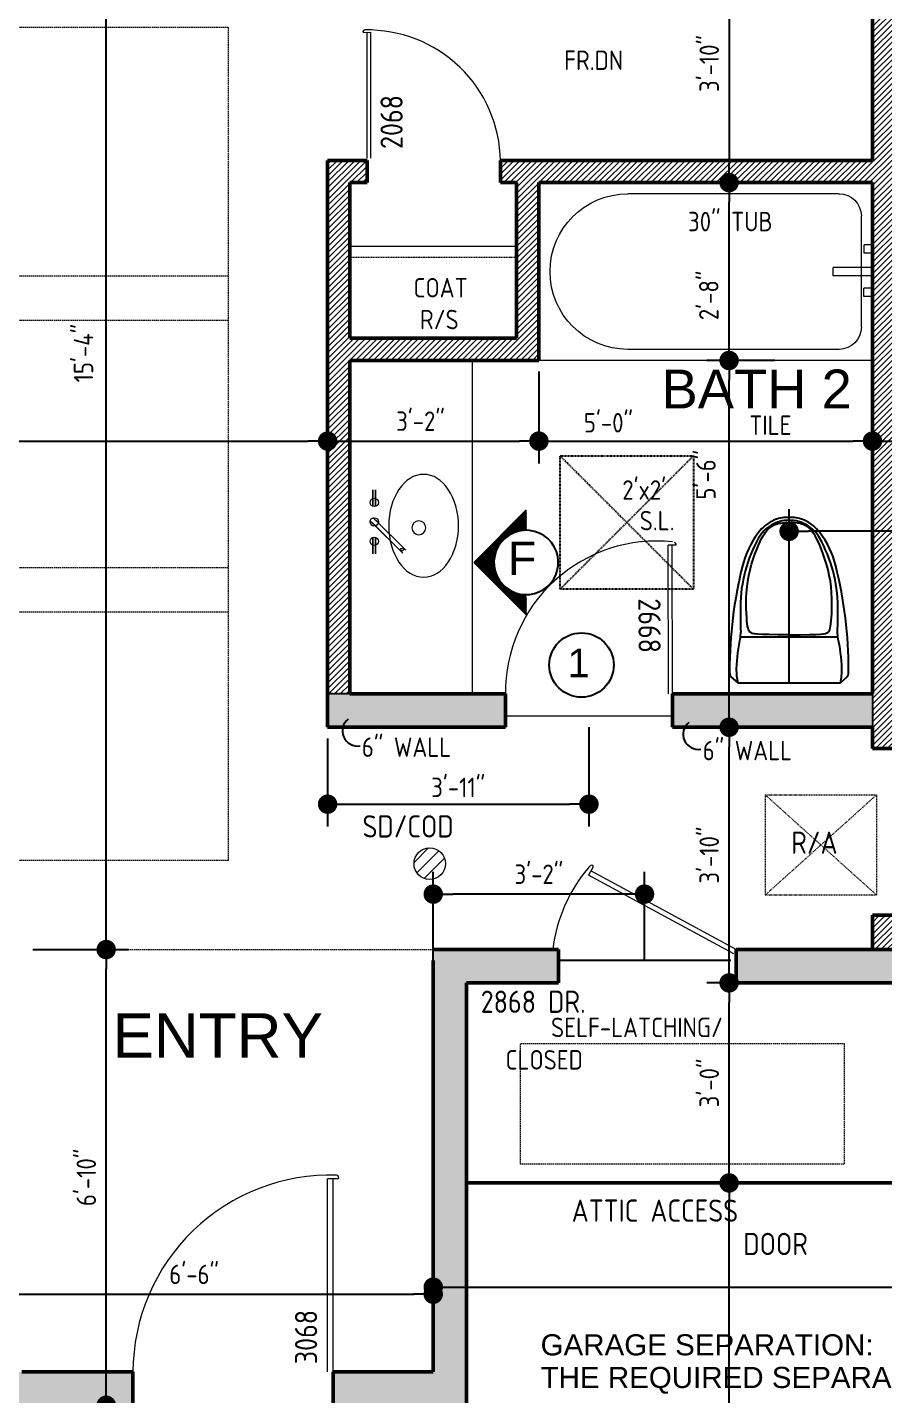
# Model space of a CAD drawing. Header units: inches. Extents: x 4 to 1638, y 6 to 1086.
# Drawn here: x 1102.6 to 1256.6, y 395.6 to 641.7 of the extents above; entities that cross this region are included whole.
import ezdxf

# ---------------------------------------------------------------- set-up
doc = ezdxf.new("R2010")
doc.units = ezdxf.units.IN
doc.header["$MEASUREMENT"] = 0
for name, pattern in [('Dash 1_16_', [0.125, 0.0625, -0.0625]), ('HIDDEN', [0.375, 0.25, -0.125]), ('HIDDEN2', [0.1875, 0.125, -0.0625])]:
    doc.linetypes.add(name, pattern=pattern)
for name, color, linetype, lineweight in [('CABS', 3, 'Continuous', 13), ('DIMS', 4, 'Continuous', 25), ('DOORS', 127, 'Continuous', 9), ('DOORTEXT', 253, 'Continuous', 20), ('FIXTURES', 2, 'Continuous', 15), ('HATCH', 139, 'Continuous', 0), ('L1', 251, 'Continuous', 0), ('ROOM LBLS', 253, 'Continuous', 30), ('TEXT LBLS', 81, 'Continuous', 18), ('WALLS', 7, 'Continuous', 50)]:
    doc.layers.add(name, color=color, linetype=linetype, lineweight=lineweight)
for name, color, linetype in [('CABS-FLOORPLAN', 132, 'Continuous'), ('DIM', 4, 'Continuous'), ('ELECTRICAL WIRING', 137, 'HIDDEN'), ('MISC', 3, 'Continuous'), ('TEXT', 7, 'Continuous'), ('WIN', 2, 'Continuous')]:
    doc.layers.add(name, color=color, linetype=linetype)
doc.styles.add('ARCH', font='ARCHITXT.SHX')
doc.styles.add('SWIS72', font='swissel.ttf', dxfattribs={"height": 4.5})
doc.styles.add('TEXT1', font='ARCHITXT.shx')
doc.dimstyles.new('ARCHITECTURAL', dxfattribs={"dimtxt": 3.5, "dimasz": 3.5, "dimexe": 4, "dimexo": 2, "dimgap": 1.5, "dimtad": 1, "dimdec": 1, "dimzin": 3, "dimdsep": 46, "dimlunit": 4, "dimtxsty": 'ARCH', "dimblk": 'DOT', "dimcen": 0.0625, "dimadec": 0, "dimazin": 0, "dimtfac": 1, "dimtdec": 1, "dimtix": 1, "dimtofl": 0, "dimtmove": 1, "dimatfit": 2, "dimldrblk": 'DOTSMALL', "dimfxl": 1, "dimtolj": 1, "dimtzin": 0, "dimarcsym": 0})
pattern_1 = [(45, (-49103.8698, 93453.425), (-0.530330086, 0.530330086), [])]

# ---------------------------------------------------------------- blocks, each defined once
blk = doc.blocks.new('_Dot')
at = {"layer": 'DIMS', "color": 0, "lineweight": -2}
blk.add_line((-0.5, 0), (-1, 0), dxfattribs=at)
at = {"layer": 'DIMS', "color": 0, "const_width": 0.5}
blk.add_lwpolyline([(-0.25, 0, 1), (0.25, 0, 1)], format="xyb", close=True, dxfattribs=at)
blk = doc.blocks.new('*D138')
at = {"layer": 'Defpoints', "color": 0, "ltscale": 0.5, "transparency": 16777216}
for p in [(1175.57, 413.69), (1097.57, 406.18), (1175.57, 403.96)]:
    blk.add_point(p, dxfattribs=at)
at = {"layer": 'DIMS', "color": 0, "lineweight": -2, "ltscale": 0.5, "transparency": 16777216}
for p, q in [((1097.57, 408.18), (1097.57, 417.69)), ((1175.57, 405.96), (1175.57, 417.69)), ((1101.07, 413.69), (1172.07, 413.69))]:
    blk.add_line(p, q, dxfattribs=at)
at = {"layer": 'DIMS', "color": 0, "lineweight": -2, "ltscale": 0.5, "transparency": 16777216, "xscale": 3.5, "yscale": 3.5, "zscale": 3.5, "rotation": 180}
blk.add_blockref('_Dot', (1097.57, 413.69), dxfattribs=at)
at = {"layer": 'DIMS', "color": 0, "lineweight": -2, "ltscale": 0.5, "transparency": 16777216, "xscale": 3.5, "yscale": 3.5, "zscale": 3.5}
blk.add_blockref('_Dot', (1175.57, 413.69), dxfattribs=at)
at = {"layer": 'DIMS', "color": 0, "ltscale": 0.5, "transparency": 16777216, "insert": (1132.57, 417.27), "char_height": 3.5, "attachment_point": 5, "style": 'ARCH'}
blk.add_mtext('\\A1;6\'-6"', dxfattribs=at)
blk = doc.blocks.new('_DotSmall')
at = {"layer": 'DIMS', "color": 0, "const_width": 0.5}
blk.add_lwpolyline([(-0.0625, 0, 1), (0.0625, 0, 1)], format="xyb", close=True, dxfattribs=at)
blk = doc.blocks.new('*D139')
at = {"layer": 'Defpoints', "color": 0, "ltscale": 0.5, "transparency": 16777216}
for p in [(949.57, 591.66), (1156.57, 567.21), (1156.57, 547.83)]:
    blk.add_point(p, dxfattribs=at)
at = {"layer": 'DIMS', "color": 0, "lineweight": -2, "ltscale": 0.5, "transparency": 16777216}
for p, q in [((949.57, 589.66), (949.57, 563.21)), ((1156.57, 549.83), (1156.57, 571.21)), ((953.07, 567.21), (1153.07, 567.21))]:
    blk.add_line(p, q, dxfattribs=at)
at = {"layer": 'DIMS', "color": 0, "lineweight": -2, "ltscale": 0.5, "transparency": 16777216, "xscale": 3.5, "yscale": 3.5, "zscale": 3.5, "rotation": 180}
blk.add_blockref('_Dot', (949.57, 567.21), dxfattribs=at)
at = {"layer": 'DIMS', "color": 0, "lineweight": -2, "ltscale": 0.5, "transparency": 16777216, "xscale": 3.5, "yscale": 3.5, "zscale": 3.5}
blk.add_blockref('_Dot', (1156.57, 567.21), dxfattribs=at)
at = {"layer": 'DIMS', "color": 0, "ltscale": 0.5, "transparency": 16777216, "insert": (1042.07, 570.8), "char_height": 3.5, "attachment_point": 5, "style": 'ARCH'}
blk.add_mtext('\\A1;17\'-3"', dxfattribs=at)
blk = doc.blocks.new('*D140')
at = {"layer": 'Defpoints', "color": 0, "ltscale": 0.5, "transparency": 16777216}
for p in [(1194.57, 581.72), (1194.57, 567.21), (1156.57, 547.83)]:
    blk.add_point(p, dxfattribs=at)
at = {"layer": 'DIMS', "color": 0, "lineweight": -2, "ltscale": 0.5, "transparency": 16777216}
for p, q in [((1194.57, 579.72), (1194.57, 563.21)), ((1156.57, 549.83), (1156.57, 571.21)), ((1160.07, 567.21), (1191.07, 567.21))]:
    blk.add_line(p, q, dxfattribs=at)
at = {"layer": 'DIMS', "color": 0, "lineweight": -2, "ltscale": 0.5, "transparency": 16777216, "xscale": 3.5, "yscale": 3.5, "zscale": 3.5, "rotation": 180}
blk.add_blockref('_Dot', (1156.57, 567.21), dxfattribs=at)
at = {"layer": 'DIMS', "color": 0, "lineweight": -2, "ltscale": 0.5, "transparency": 16777216, "xscale": 3.5, "yscale": 3.5, "zscale": 3.5}
blk.add_blockref('_Dot', (1194.57, 567.21), dxfattribs=at)
at = {"layer": 'DIMS', "color": 0, "ltscale": 0.5, "transparency": 16777216, "insert": (1173.28, 570.8), "char_height": 3.5, "attachment_point": 5, "style": 'ARCH'}
blk.add_mtext('\\A1;3\'-2"', dxfattribs=at)
blk = doc.blocks.new('*D141')
at = {"layer": 'Defpoints', "color": 0, "ltscale": 0.5, "transparency": 16777216}
for p in [(1405.57, 577.5), (1405.57, 567.21), (1254.57, 552.28)]:
    blk.add_point(p, dxfattribs=at)
at = {"layer": 'DIMS', "color": 0, "lineweight": -2, "ltscale": 0.5, "transparency": 16777216}
for p, q in [((1405.57, 575.5), (1405.57, 563.21)), ((1254.57, 554.28), (1254.57, 571.21)), ((1258.07, 567.21), (1402.07, 567.21))]:
    blk.add_line(p, q, dxfattribs=at)
at = {"layer": 'DIMS', "color": 0, "lineweight": -2, "ltscale": 0.5, "transparency": 16777216, "xscale": 3.5, "yscale": 3.5, "zscale": 3.5, "rotation": 180}
blk.add_blockref('_Dot', (1254.57, 567.21), dxfattribs=at)
at = {"layer": 'DIMS', "color": 0, "lineweight": -2, "ltscale": 0.5, "transparency": 16777216, "xscale": 3.5, "yscale": 3.5, "zscale": 3.5}
blk.add_blockref('_Dot', (1405.57, 567.21), dxfattribs=at)
at = {"layer": 'DIMS', "color": 0, "ltscale": 0.5, "transparency": 16777216, "insert": (1330.07, 570.8), "char_height": 3.5, "attachment_point": 5, "style": 'ARCH'}
blk.add_mtext('\\A1;12\'-7"', dxfattribs=at)
blk = doc.blocks.new('*D142')
at = {"layer": 'Defpoints', "color": 0, "ltscale": 0.5, "transparency": 16777216}
for p in [(1203.57, 517.72), (1156.57, 515.72), (1203.57, 501.88)]:
    blk.add_point(p, dxfattribs=at)
at = {"layer": 'DIMS', "color": 0, "lineweight": -2, "ltscale": 0.5, "transparency": 16777216}
for p, q in [((1203.57, 515.72), (1203.57, 497.88)), ((1156.57, 513.72), (1156.57, 497.88)), ((1160.07, 501.88), (1200.07, 501.88))]:
    blk.add_line(p, q, dxfattribs=at)
at = {"layer": 'DIMS', "color": 0, "lineweight": -2, "ltscale": 0.5, "transparency": 16777216, "xscale": 3.5, "yscale": 3.5, "zscale": 3.5, "rotation": 180}
blk.add_blockref('_Dot', (1156.57, 501.88), dxfattribs=at)
at = {"layer": 'DIMS', "color": 0, "lineweight": -2, "ltscale": 0.5, "transparency": 16777216, "xscale": 3.5, "yscale": 3.5, "zscale": 3.5}
blk.add_blockref('_Dot', (1203.57, 501.88), dxfattribs=at)
at = {"layer": 'DIMS', "color": 0, "ltscale": 0.5, "transparency": 16777216, "insert": (1180.06, 504.91), "char_height": 3.5, "attachment_point": 5, "style": 'ARCH'}
blk.add_mtext('\\A1;3\'-11"', dxfattribs=at)
blk = doc.blocks.new('*D143')
at = {"layer": 'Defpoints', "color": 0, "ltscale": 0.5, "transparency": 16777216}
for p in [(1194.57, 581.72), (1254.57, 581.72), (1254.57, 567.21)]:
    blk.add_point(p, dxfattribs=at)
at = {"layer": 'DIMS', "color": 0, "lineweight": -2, "ltscale": 0.5, "transparency": 16777216}
for p, q in [((1194.57, 579.72), (1194.57, 563.21)), ((1254.57, 579.72), (1254.57, 563.21)), ((1198.07, 567.21), (1251.07, 567.21))]:
    blk.add_line(p, q, dxfattribs=at)
at = {"layer": 'DIMS', "color": 0, "lineweight": -2, "ltscale": 0.5, "transparency": 16777216, "xscale": 3.5, "yscale": 3.5, "zscale": 3.5, "rotation": 180}
blk.add_blockref('_Dot', (1194.57, 567.21), dxfattribs=at)
at = {"layer": 'DIMS', "color": 0, "lineweight": -2, "ltscale": 0.5, "transparency": 16777216, "xscale": 3.5, "yscale": 3.5, "zscale": 3.5}
blk.add_blockref('_Dot', (1254.57, 567.21), dxfattribs=at)
at = {"layer": 'DIMS', "color": 0, "ltscale": 0.5, "transparency": 16777216, "insert": (1207.08, 570.51), "char_height": 3.5, "attachment_point": 5, "style": 'ARCH'}
blk.add_mtext('\\A1;5\'-0"', dxfattribs=at)
blk = doc.blocks.new('*D148')
at = {"layer": 'Defpoints', "color": 0, "ltscale": 0.5, "transparency": 16777216}
for p in [(1329.57, 649.65), (1329.57, 644.02), (1254.57, 634.74)]:
    blk.add_point(p, dxfattribs=at)
at = {"layer": 'DIMS', "color": 0, "lineweight": -2, "ltscale": 0.5, "transparency": 16777216}
for p, q in [((1254.57, 636.74), (1254.57, 653.65)), ((1329.57, 646.02), (1329.57, 653.65)), ((1258.07, 649.65), (1326.07, 649.65))]:
    blk.add_line(p, q, dxfattribs=at)
at = {"layer": 'DIMS', "color": 0, "lineweight": -2, "ltscale": 0.5, "transparency": 16777216, "xscale": 3.5, "yscale": 3.5, "zscale": 3.5, "rotation": 180}
blk.add_blockref('_Dot', (1254.57, 649.65), dxfattribs=at)
at = {"layer": 'DIMS', "color": 0, "lineweight": -2, "ltscale": 0.5, "transparency": 16777216, "xscale": 3.5, "yscale": 3.5, "zscale": 3.5}
blk.add_blockref('_Dot', (1329.57, 649.65), dxfattribs=at)
at = {"layer": 'DIMS', "color": 0, "ltscale": 0.5, "transparency": 16777216, "insert": (1295.16, 653.24), "char_height": 3.5, "attachment_point": 5, "style": 'ARCH'}
blk.add_mtext('\\A1;6\'-3"', dxfattribs=at)
blk = doc.blocks.new('*D231')
at = {"layer": 'Defpoints', "color": 0, "ltscale": 0.5, "transparency": 16777216}
for p in [(1101.57, 475.72), (1116.75, 475.72), (1103.57, 393.72)]:
    blk.add_point(p, dxfattribs=at)
at = {"layer": 'DIMS', "color": 0, "lineweight": -2, "ltscale": 0.5, "transparency": 16777216}
for p, q in [((1103.57, 475.72), (1120.75, 475.72)), ((1116.75, 397.22), (1116.75, 472.22)), ((1105.57, 393.72), (1120.75, 393.72))]:
    blk.add_line(p, q, dxfattribs=at)
at = {"layer": 'DIMS', "color": 0, "lineweight": -2, "ltscale": 0.5, "transparency": 16777216, "xscale": 3.5, "yscale": 3.5, "zscale": 3.5}
for p, rotation in [((1116.75, 475.72), 90), ((1116.75, 393.72), 270)]:
    blk.add_blockref('_Dot', p, dxfattribs=dict(at, rotation=rotation))
at = {"layer": 'DIMS', "color": 0, "ltscale": 0.5, "transparency": 16777216, "insert": (1113.17, 434.72), "char_height": 3.5, "attachment_point": 5, "rotation": 90, "style": 'ARCH'}
blk.add_mtext('\\A1;6\'-10"', dxfattribs=at)
blk = doc.blocks.new('*D167')
at = {"layer": 'Defpoints', "color": 0, "ltscale": 0.5, "transparency": 16777216}
for p in [(1116.75, 659.72), (1124.69, 659.72), (1103.57, 475.72)]:
    blk.add_point(p, dxfattribs=at)
at = {"layer": 'DIMS', "color": 0, "lineweight": -2, "ltscale": 0.5, "transparency": 16777216}
for p, q in [((1122.69, 659.72), (1112.75, 659.72)), ((1116.75, 479.22), (1116.75, 656.22)), ((1105.57, 475.72), (1120.75, 475.72))]:
    blk.add_line(p, q, dxfattribs=at)
at = {"layer": 'DIMS', "color": 0, "lineweight": -2, "ltscale": 0.5, "transparency": 16777216, "xscale": 3.5, "yscale": 3.5, "zscale": 3.5}
for p, rotation in [((1116.75, 659.72), 90), ((1116.75, 475.72), 270)]:
    blk.add_blockref('_Dot', p, dxfattribs=dict(at, rotation=rotation))
at = {"layer": 'DIMS', "color": 0, "ltscale": 0.5, "transparency": 16777216, "insert": (1112.67, 583.04), "char_height": 3.5, "attachment_point": 5, "rotation": 90, "style": 'ARCH'}
blk.add_mtext('\\A1;15\'-4"', dxfattribs=at)
blk = doc.blocks.new('*D171')
at = {"layer": 'Defpoints', "color": 0, "ltscale": 0.5, "transparency": 16777216}
for p in [(1212.57, 659.72), (1219.47, 613.72), (1228.78, 613.72)]:
    blk.add_point(p, dxfattribs=at)
at = {"layer": 'DIMS', "color": 0, "lineweight": -2, "ltscale": 0.5, "transparency": 16777216}
for p, q in [((1214.57, 659.72), (1232.78, 659.72)), ((1228.78, 656.22), (1228.78, 617.22)), ((1221.47, 613.72), (1232.78, 613.72))]:
    blk.add_line(p, q, dxfattribs=at)
at = {"layer": 'DIMS', "color": 0, "lineweight": -2, "ltscale": 0.5, "transparency": 16777216, "xscale": 3.5, "yscale": 3.5, "zscale": 3.5}
for p, rotation in [((1228.78, 659.72), 90), ((1228.78, 613.72), 270)]:
    blk.add_blockref('_Dot', p, dxfattribs=dict(at, rotation=rotation))
at = {"layer": 'DIMS', "color": 0, "ltscale": 0.5, "transparency": 16777216, "insert": (1225.2, 635.16), "char_height": 3.5, "attachment_point": 5, "rotation": 90, "style": 'ARCH'}
blk.add_mtext('\\A1;3\'-10"', dxfattribs=at)
blk = doc.blocks.new('*D172')
at = {"layer": 'Defpoints', "color": 0, "ltscale": 0.5, "transparency": 16777216}
for p in [(1217.56, 433.72), (1228.78, 433.72), (1208.33, 208.72)]:
    blk.add_point(p, dxfattribs=at)
at = {"layer": 'DIMS', "color": 0, "lineweight": -2, "ltscale": 0.5, "transparency": 16777216}
for p, q in [((1219.56, 433.72), (1232.78, 433.72)), ((1228.78, 212.22), (1228.78, 430.22)), ((1210.33, 208.72), (1232.78, 208.72))]:
    blk.add_line(p, q, dxfattribs=at)
at = {"layer": 'DIMS', "color": 0, "lineweight": -2, "ltscale": 0.5, "transparency": 16777216, "xscale": 3.5, "yscale": 3.5, "zscale": 3.5}
for p, rotation in [((1228.78, 433.72), 90), ((1228.78, 208.72), 270)]:
    blk.add_blockref('_Dot', p, dxfattribs=dict(at, rotation=rotation))
at = {"layer": 'DIMS', "color": 0, "ltscale": 0.5, "transparency": 16777216, "insert": (1225.2, 321.22), "char_height": 3.5, "attachment_point": 5, "rotation": 90, "style": 'ARCH'}
blk.add_mtext('\\A1;18\'-9"', dxfattribs=at)
blk = doc.blocks.new('*D173')
at = {"layer": 'Defpoints', "color": 0, "ltscale": 0.5, "transparency": 16777216}
for p in [(1225.57, 515.72), (1228.78, 515.72), (1232.78, 469.72)]:
    blk.add_point(p, dxfattribs=at)
at = {"layer": 'DIMS', "color": 0, "lineweight": -2, "ltscale": 0.5, "transparency": 16777216}
for p, q in [((1227.57, 515.72), (1232.78, 515.72)), ((1228.78, 473.22), (1228.78, 512.22)), ((1230.78, 469.72), (1224.78, 469.72))]:
    blk.add_line(p, q, dxfattribs=at)
at = {"layer": 'DIMS', "color": 0, "lineweight": -2, "ltscale": 0.5, "transparency": 16777216, "xscale": 3.5, "yscale": 3.5, "zscale": 3.5}
for p, rotation in [((1228.78, 515.72), 90), ((1228.78, 469.72), 270)]:
    blk.add_blockref('_Dot', p, dxfattribs=dict(at, rotation=rotation))
at = {"layer": 'DIMS', "color": 0, "ltscale": 0.5, "transparency": 16777216, "insert": (1225.2, 492.72), "char_height": 3.5, "attachment_point": 5, "rotation": 90, "style": 'ARCH'}
blk.add_mtext('\\A1;3\'-10"', dxfattribs=at)
blk = doc.blocks.new('*D174')
at = {"layer": 'Defpoints', "color": 0, "ltscale": 0.5, "transparency": 16777216}
for p in [(1228.78, 581.72), (1237.57, 581.72), (1240.07, 515.72)]:
    blk.add_point(p, dxfattribs=at)
at = {"layer": 'DIMS', "color": 0, "lineweight": -2, "ltscale": 0.5, "transparency": 16777216}
for p, q in [((1235.57, 581.72), (1224.78, 581.72)), ((1228.78, 519.22), (1228.78, 578.22)), ((1238.07, 515.72), (1224.78, 515.72))]:
    blk.add_line(p, q, dxfattribs=at)
at = {"layer": 'DIMS', "color": 0, "lineweight": -2, "ltscale": 0.5, "transparency": 16777216, "xscale": 3.5, "yscale": 3.5, "zscale": 3.5}
for p, rotation in [((1228.78, 581.72), 90), ((1228.78, 515.72), 270)]:
    blk.add_blockref('_Dot', p, dxfattribs=dict(at, rotation=rotation))
at = {"layer": 'DIMS', "color": 0, "ltscale": 0.5, "transparency": 16777216, "insert": (1224.61, 561.16), "char_height": 3.5, "attachment_point": 5, "rotation": 90, "style": 'ARCH'}
blk.add_mtext('\\A1;5\'-6"', dxfattribs=at)
blk = doc.blocks.new('*D175')
at = {"layer": 'Defpoints', "color": 0, "ltscale": 0.5, "transparency": 16777216}
for p in [(1219.47, 613.72), (1228.78, 613.72), (1239.03, 581.72)]:
    blk.add_point(p, dxfattribs=at)
at = {"layer": 'DIMS', "color": 0, "lineweight": -2, "ltscale": 0.5, "transparency": 16777216}
for p, q in [((1221.47, 613.72), (1232.78, 613.72)), ((1228.78, 585.22), (1228.78, 610.22)), ((1237.03, 581.72), (1224.78, 581.72))]:
    blk.add_line(p, q, dxfattribs=at)
at = {"layer": 'DIMS', "color": 0, "lineweight": -2, "ltscale": 0.5, "transparency": 16777216, "xscale": 3.5, "yscale": 3.5, "zscale": 3.5}
for p, rotation in [((1228.78, 613.72), 90), ((1228.78, 581.72), 270)]:
    blk.add_blockref('_Dot', p, dxfattribs=dict(at, rotation=rotation))
at = {"layer": 'DIMS', "color": 0, "ltscale": 0.5, "transparency": 16777216, "insert": (1225.13, 593.43), "char_height": 3.5, "attachment_point": 5, "rotation": 90, "style": 'ARCH'}
blk.add_mtext('\\A1;2\'-8"', dxfattribs=at)
blk = doc.blocks.new('TOILET1')
at = {"layer": 'CABS-FLOORPLAN', "color": 12}
for p, q in [((8.75, -10.25), (-8.75, -10.25)), ((-8.75, -10.25), (-8.71, -11.13)), ((8.75, -10.25), (8.71, -11.13))]:
    blk.add_line(p, q, dxfattribs=at)
blk.add_lwpolyline([(10.51, -3.11), (9.25, -2), (-9.25, -2), (-10.51, -3.11, 0.093331), (-10.71, -4.17, 0.061565), (-8.38, -23.04, 0.101081), (-5.53, -29.02, 0.125084), (-2.79, -31.24), (-1.9, -31.57), (-0.95, -31.74), (0, -31.77), (0.95, -31.74), (1.9, -31.57), (2.79, -31.24, 0.119506), (5.53, -29.02, 0.09972), (8.38, -23.04, 0.061521), (10.71, -4.17, 0.093352)], format="xyb", close=True, dxfattribs=at)
for points in [[(0, -10.65), (-2.05, -10.66), (-3.62, -10.68), (-4.8, -10.72), (-5.64, -10.77), (-6.21, -10.83), (-6.57, -10.89), (-6.79, -10.97), (-6.93, -11.05), (-6.93, -11.05), (-7.05, -11.14), (-7.15, -11.25), (-7.24, -11.4), (-7.32, -11.59), (-7.39, -11.84), (-7.46, -12.18), (-7.52, -12.6), (-7.58, -13.12), (-7.58, -13.12), (-7.63, -13.76), (-7.68, -14.51), (-7.71, -15.34), (-7.71, -16.24), (-7.7, -17.2), (-7.65, -18.21), (-7.55, -19.24), (-7.42, -20.28), (-7.42, -20.28), (-7.23, -21.31), (-7, -22.33), (-6.74, -23.33), (-6.45, -24.27), (-6.15, -25.17), (-5.83, -26), (-5.52, -26.75), (-5.22, -27.41), (-5.22, -27.41), (-4.94, -27.97), (-4.68, -28.44), (-4.44, -28.82), (-4.22, -29.13), (-4.02, -29.38), (-3.83, -29.58), (-3.67, -29.74), (-3.53, -29.87), (-3.53, -29.87), (-3.41, -29.98), (-3.3, -30.07), (-3.2, -30.14), (-3.1, -30.21), (-3.01, -30.27), (-2.91, -30.32), (-2.79, -30.38), (-2.66, -30.44), (-2.66, -30.44), (-2.51, -30.5), (-2.32, -30.57), (-2.09, -30.63), (-1.82, -30.7), (-1.48, -30.75), (-1.07, -30.81), (-0.58, -30.85), (0, -30.88)], [(0, -10.65), (2.05, -10.66), (3.62, -10.68), (4.8, -10.72), (5.64, -10.77), (6.21, -10.83), (6.57, -10.89), (6.79, -10.97), (6.93, -11.05), (6.93, -11.05), (7.05, -11.14), (7.15, -11.25), (7.24, -11.4), (7.32, -11.59), (7.39, -11.84), (7.46, -12.18), (7.52, -12.6), (7.58, -13.12), (7.58, -13.12), (7.63, -13.76), (7.68, -14.51), (7.71, -15.34), (7.71, -16.24), (7.7, -17.2), (7.65, -18.21), (7.55, -19.24), (7.42, -20.28), (7.42, -20.28), (7.23, -21.31), (7, -22.33), (6.74, -23.33), (6.45, -24.27), (6.15, -25.17), (5.83, -26), (5.52, -26.75), (5.22, -27.41), (5.22, -27.41), (4.94, -27.97), (4.68, -28.44), (4.44, -28.82), (4.22, -29.13), (4.02, -29.38), (3.83, -29.58), (3.67, -29.74), (3.53, -29.87), (3.53, -29.87), (3.41, -29.98), (3.3, -30.07), (3.2, -30.14), (3.1, -30.21), (3.01, -30.27), (2.91, -30.32), (2.79, -30.38), (2.66, -30.44), (2.66, -30.44), (2.51, -30.5), (2.32, -30.57), (2.09, -30.63), (1.82, -30.7), (1.48, -30.75), (1.07, -30.81), (0.58, -30.85), (0, -30.88)]]:
    blk.add_lwpolyline(points, dxfattribs=at)
for centre, radius, start, end in [((3.49, -4.54), 12.99, 168.7413, 180), ((-3.49, -4.54), 12.99, 0, 11.2587), ((19.71, -3.61), 29.23, 181.8205, 193.1357), ((-19.71, -3.61), 29.23, 346.8643, 358.1795), ((90.56, -14.61), 99.33, 177.9943, 180.6406), ((-90.56, -14.61), 99.33, 359.3594, 2.0057), ((17.19, -15.43), 25.96, 180.6406, 209.1162), ((-17.19, -15.43), 25.96, 330.8838, 359.3594), ((-0.15, -25.09), 6.11, 209.1162, 239.5441), ((0.15, -25.09), 6.11, 300.4559, 330.8838), ((0.04, -24.77), 6.48, 239.5441, 269.6202), ((-0.04, -24.77), 6.48, 270.3798, 300.4559)]:
    blk.add_arc(centre, radius, start, end, dxfattribs=at)
blk = doc.blocks.new('TUB')
at = {"layer": 'FIXTURES'}
for p, q in [((-16.75, 0), (-16.75, -60)), ((-16.75, 0), (15.25, 0)), ((15.25, 0), (15.25, -60)), ((-10.75, -2), (9.25, -2)), ((-5.26, 0), (-5.26, -1.56)), ((-5.26, -1.56), (-3.76, -1.56)), ((-3.76, 0), (-3.76, -1.56)), ((-1.5, 0), (-1.5, -7.08)), ((0, 0), (0, -7.08)), ((2.58, 0), (2.58, -1.5)), ((2.58, -1.5), (4.08, -1.5)), ((4.08, 0), (4.08, -1.5)), ((-14.75, -6), (-14.75, -44)), ((-1.5, -7.08), (0, -7.08)), ((13.25, -6), (13.25, -44)), ((-0.75, -58), (-0.75, -58)), ((-16.75, -60), (15.25, -60))]:
    blk.add_line(p, q, dxfattribs=at)
for centre, radius, start, end in [((-10.75, -6), 4, 90, 180), ((9.25, -6), 4, 360, 90), ((-0.75, -44), 14, 180, 270), ((-0.75, -44), 14, 270, 360)]:
    blk.add_arc(centre, radius, start, end, dxfattribs=at)
blk = doc.blocks.new('*D211')
at = {"layer": 'Defpoints', "color": 0, "ltscale": 0.5, "transparency": 16777216}
for p in [(1239.57, 550.98), (1405.57, 536.12), (1239.57, 521.72)]:
    blk.add_point(p, dxfattribs=at)
at = {"layer": 'DIMS', "color": 0, "lineweight": -2, "ltscale": 0.5, "transparency": 16777216}
for p, q in [((1239.57, 523.72), (1239.57, 554.98)), ((1405.57, 538.12), (1405.57, 554.98)), ((1402.07, 550.98), (1243.07, 550.98))]:
    blk.add_line(p, q, dxfattribs=at)
at = {"layer": 'DIMS', "color": 0, "lineweight": -2, "ltscale": 0.5, "transparency": 16777216, "xscale": 3.5, "yscale": 3.5, "zscale": 3.5, "rotation": 180}
blk.add_blockref('_Dot', (1239.57, 550.98), dxfattribs=at)
at = {"layer": 'DIMS', "color": 0, "lineweight": -2, "ltscale": 0.5, "transparency": 16777216, "xscale": 3.5, "yscale": 3.5, "zscale": 3.5}
blk.add_blockref('_Dot', (1405.57, 550.98), dxfattribs=at)
at = {"layer": 'DIMS', "color": 0, "ltscale": 0.5, "transparency": 16777216, "insert": (1347.51, 554.99), "char_height": 3.5, "attachment_point": 5, "style": 'ARCH'}
blk.add_mtext('\\A1;13\'-10" CL OF W/C', dxfattribs=at)
blk = doc.blocks.new('*D235')
at = {"layer": 'Defpoints', "color": 0, "ltscale": 0.5, "transparency": 16777216}
for p in [(1405.57, 433.72), (1175.57, 426.27), (1405.57, 414.97)]:
    blk.add_point(p, dxfattribs=at)
at = {"layer": 'DIMS', "color": 0, "lineweight": -2, "ltscale": 0.5, "transparency": 16777216}
for p, q in [((1405.57, 431.72), (1405.57, 410.97)), ((1175.57, 424.27), (1175.57, 410.97)), ((1179.07, 414.97), (1402.07, 414.97))]:
    blk.add_line(p, q, dxfattribs=at)
at = {"layer": 'DIMS', "color": 0, "lineweight": -2, "ltscale": 0.5, "transparency": 16777216, "xscale": 3.5, "yscale": 3.5, "zscale": 3.5, "rotation": 180}
blk.add_blockref('_Dot', (1175.57, 414.97), dxfattribs=at)
at = {"layer": 'DIMS', "color": 0, "lineweight": -2, "ltscale": 0.5, "transparency": 16777216, "xscale": 3.5, "yscale": 3.5, "zscale": 3.5}
blk.add_blockref('_Dot', (1405.57, 414.97), dxfattribs=at)
at = {"layer": 'DIMS', "color": 0, "ltscale": 0.5, "transparency": 16777216, "insert": (1290.57, 418.55), "char_height": 3.5, "attachment_point": 5, "style": 'ARCH'}
blk.add_mtext('\\A1;19\'-2"', dxfattribs=at)
blk = doc.blocks.new('*D212')
at = {"layer": 'Defpoints', "color": 0, "ltscale": 0.5, "transparency": 16777216}
for p in [(1228.78, 469.72), (1230.07, 469.72), (1217.56, 433.72)]:
    blk.add_point(p, dxfattribs=at)
at = {"layer": 'DIMS', "color": 0, "lineweight": -2, "ltscale": 0.5, "transparency": 16777216}
for p, q in [((1228.07, 469.72), (1224.78, 469.72)), ((1228.78, 437.22), (1228.78, 466.22)), ((1219.56, 433.72), (1232.78, 433.72))]:
    blk.add_line(p, q, dxfattribs=at)
at = {"layer": 'DIMS', "color": 0, "lineweight": -2, "ltscale": 0.5, "transparency": 16777216, "xscale": 3.5, "yscale": 3.5, "zscale": 3.5}
for p, rotation in [((1228.78, 469.72), 90), ((1228.78, 433.72), 270)]:
    blk.add_blockref('_Dot', p, dxfattribs=dict(at, rotation=rotation))
at = {"layer": 'DIMS', "color": 0, "ltscale": 0.5, "transparency": 16777216, "insert": (1225.2, 451.72), "char_height": 3.5, "attachment_point": 5, "rotation": 90, "style": 'ARCH'}
blk.add_mtext('\\A1;3\'-0"', dxfattribs=at)
blk = doc.blocks.new('*D215')
at = {"layer": 'Defpoints', "color": 0, "ltscale": 0.5, "transparency": 16777216}
for p in [(1175.57, 485.69), (1175.57, 471.72, 0.03), (1213.57, 471.72, 0.03)]:
    blk.add_point(p, dxfattribs=at)
at = {"layer": 'DIMS', "color": 0, "lineweight": -2, "ltscale": 0.5, "transparency": 16777216}
for p, q in [((1175.57, 473.72), (1175.57, 489.69)), ((1213.57, 473.72), (1213.57, 489.69)), ((1210.07, 485.69), (1179.07, 485.69))]:
    blk.add_line(p, q, dxfattribs=at)
at = {"layer": 'DIMS', "color": 0, "lineweight": -2, "ltscale": 0.5, "transparency": 16777216, "xscale": 3.5, "yscale": 3.5, "zscale": 3.5, "rotation": 180}
blk.add_blockref('_Dot', (1175.57, 485.69), dxfattribs=at)
at = {"layer": 'DIMS', "color": 0, "lineweight": -2, "ltscale": 0.5, "transparency": 16777216, "xscale": 3.5, "yscale": 3.5, "zscale": 3.5}
blk.add_blockref('_Dot', (1213.57, 485.69), dxfattribs=at)
at = {"layer": 'DIMS', "color": 0, "ltscale": 0.5, "transparency": 16777216, "insert": (1194.57, 489.27), "char_height": 3.5, "attachment_point": 5, "style": 'ARCH'}
blk.add_mtext('\\A1;3\'-2"', dxfattribs=at)

msp = doc.modelspace()

# ---------------------------------------------------------------- hatches: boundary and pattern name
at = {"layer": 'HATCH', "ltscale": 0.5}
h = msp.add_hatch(dxfattribs=at)
h.set_pattern_fill('ANSI31', color=256, scale=6, style=0)
h.set_pattern_definition(pattern_1)
h.paths.add_polyline_path([(1258.57, 758.72), (1282.57, 758.72), (1282.57, 762.72), (1254.57, 762.72), (1254.57, 732.72), (1249.57, 732.72), (1249.57, 728.72), (1254.57, 728.72), (1254.57, 617.72), (1187.66, 617.72), (1187.66, 613.72), (1190.57, 613.72), (1190.57, 585.72), (1160.57, 585.72), (1160.57, 613.72), (1163.66, 613.72), (1163.66, 617.72), (1156.57, 617.72), (1156.57, 521.72), (1160.57, 521.72), (1160.57, 581.72), (1194.57, 581.72), (1194.57, 613.72), (1254.57, 613.72), (1254.57, 581.72), (1254.57, 521.72), (1254.57, 515.72), (1254.57, 511.89), (1258.57, 511.89), (1258.57, 599.72), (1266.07, 599.72), (1266.07, 603.72), (1258.57, 603.72), (1258.57, 627.72), (1329.57, 627.72), (1329.57, 603.72), (1322.07, 603.72), (1322.07, 599.72), (1399.57, 599.72), (1399.57, 603.72), (1333.57, 603.72), (1333.57, 702.79), (1333.57, 758.72), (1337.57, 758.72), (1337.57, 762.72), (1306.57, 762.72), (1306.57, 758.72), (1329.57, 758.72), (1329.57, 694.22), (1329.57, 631.72), (1258.57, 631.72)])
at = {"layer": 'HATCH'}
h = msp.add_hatch(color=9, dxfattribs=at)
h.dxf.hatch_style = 1
h.set_gradient(color1=(199, 200, 202), color2=(147, 149, 152), name='INVCYLINDER')
h.paths.add_polyline_path([(1156.57, 521.72), (1160.57, 521.72), (1165.9, 521.72), (1178.44, 521.72), (1188.57, 521.72), (1188.57, 515.72), (1156.57, 515.72)])
h = msp.add_hatch(color=9, dxfattribs=at)
h.dxf.hatch_style = 1
h.set_gradient(color1=(199, 200, 202), color2=(147, 149, 152), name='INVCYLINDER')
h.paths.add_polyline_path([(1218.57, 521.72), (1254.57, 521.72), (1254.57, 515.72), (1218.57, 515.72)])
h = msp.add_hatch(color=9, dxfattribs=at)
h.dxf.hatch_style = 1
h.set_gradient(color1=(199, 200, 202), color2=(147, 149, 152), name='INVCYLINDER')
h.paths.add_polyline_path([(1258.57, 475.72), (1254.57, 475.72), (1230.07, 475.72), (1230.07, 469.72), (1399.57, 469.72), (1399.57, 214.72), (1386.57, 214.72), (1386.57, 208.72), (1405.57, 208.72), (1405.57, 473.72), (1405.57, 481.72), (1399.57, 481.72), (1399.57, 475.72)])
at = {"layer": 'HATCH', "ltscale": 0.5}
h = msp.add_hatch(dxfattribs=at)
h.set_pattern_fill('ANSI31', color=256, scale=6, style=0)
h.set_pattern_definition(pattern_1)
h.paths.add_polyline_path([(1258.57, 481.89), (1254.57, 481.89), (1254.57, 475.72), (1258.57, 475.72)])
at = {"layer": 'HATCH'}
h = msp.add_hatch(color=9, dxfattribs=at)
h.dxf.hatch_style = 1
h.set_gradient(color1=(199, 200, 202), color2=(147, 149, 152), name='INVCYLINDER')
h.paths.add_polyline_path([(1175.57, 475.72), (1198.07, 475.72), (1198.07, 469.72), (1181.57, 469.72), (1181.57, 214.72), (1194.57, 214.72), (1194.57, 208.72), (1175.57, 208.72), (1175.57, 393.72), (1157.57, 393.72), (1157.57, 399.72), (1175.57, 399.72)])
h = msp.add_hatch(color=9, dxfattribs=at)
h.dxf.hatch_style = 1
h.set_gradient(color1=(199, 200, 202), color2=(147, 149, 152), name='INVCYLINDER')
h.paths.add_polyline_path([(1103.57, 393.72), (1121.57, 393.72), (1121.57, 399.72), (1101.57, 399.72), (1097.57, 399.72), (1097.57, 308.72), (1039.57, 308.72), (1039.57, 302.72), (1103.57, 302.72), (1103.57, 310.72)])
at = {"layer": 'TEXT'}
h = msp.add_hatch(dxfattribs=at)
h.set_pattern_fill('ANSI31', color=256, scale=0.771685, angle=270, style=0)
h.set_pattern_definition([(315, (9403.811425, 34423.80637), (0.06820794816, 0.06820794816), [])])
h.paths.add_polyline_path([(1182.9, 545.38), (1192.28, 554.76), (1192.28, 551.16, 0.781311), (1189.56, 540.27, 0.122769), (1192.28, 539.59), (1192.28, 535.99)])
at = {"layer": 'TEXT LBLS'}
h = msp.add_hatch(dxfattribs=at)
h.set_pattern_fill('ANSI31', color=256, scale=13.3, style=0)
h.set_pattern_definition([(45, (-53622.1454, 58939.2939), (-1.175565024, 1.175565024), [])])
h.paths.add_polyline_path([(1172.11, 491.17, -1), (1177.77, 491.17, -1)])

# ---------------------------------------------------------------- linework, layer by layer
at = {"layer": 'CABS', "color": 4}
for p, q in [((1160.57, 602.31, 0.03), (1190.57, 602.31, 0.03)), ((1182.57, 581.72, 0.03), (1182.57, 521.72, 0.03))]:
    msp.add_line(p, q, dxfattribs=at)
at = {"layer": 'CABS', "color": 4, "linetype": 'HIDDEN2'}
msp.add_line((1160.57, 600.31, 0.03), (1190.57, 600.31, 0.03), dxfattribs=at)
at = {"layer": 'DOORS'}
for p, q in [((1163.06, 640.76, 0.03), (1164.33, 640.77, 0.03)), ((1163.66, 618.15, 0.03), (1163.66, 640.76, 0.03)), ((1164.32, 618.15, 0.03), (1164.33, 640.77, 0.03)), ((1164.33, 641.2, 0.03), (1164.33, 641.21, 0.03)), ((1217.85, 548.94, 0.03), (1217.85, 548.95, 0.03)), ((1219.13, 548.51, 0.03), (1217.85, 548.5, 0.03)), ((1217.9, 521.72, 0.03), (1217.85, 548.5, 0.03)), ((1218.57, 521.72, 0.03), (1218.52, 548.5, 0.03)), ((1204.31, 490.61, 0.03), (1203.51, 489.13, 0.03)), ((1230.07, 475.72, 0.03), (1203.93, 489.91, 0.03)), ((1203.01, 489.4, 0.03), (1203, 489.41, 0.03)), ((1229.65, 474.95, 0.03), (1203.51, 489.13, 0.03)), ((1158.48, 434.46, 0.03), (1156.57, 434.46, 0.03)), ((1156.57, 399.72, 0.03), (1156.57, 434.46, 0.03)), ((1157.57, 399.72, 0.03), (1157.57, 434.46, 0.03))]:
    msp.add_line(p, q, dxfattribs=at)
for centre, radius, start, end in [((1163.26, 640.87, 0.03), 0.333, 91.1734, 171.2871), ((1163.06, 640.9, 0.03), 0.133, 171.2871, 270.1813), ((1163.73, 617.26, 0.03), 23.94, 0.9002, 91.1503), ((1215.74, 522.05, 0.03), 27.17, 83.925, 180.6818), ((1218.93, 548.61, 0.03), 0.336, 8.9993, 89.1129), ((1219.13, 548.64, 0.03), 0.134, 270.1051, 8.9993), ((1224.6, 472.47, 0.03), 27.72, 138.9773, 173.2498), ((1204.07, 490.44, 0.03), 0.439, 70.4144, 150.528), ((1204.16, 490.69, 0.03), 0.175, 331.5202, 70.4144), ((1157.07, 399.63, 0.03), 35.5, 88.1877, 179.8536), ((1158.18, 434.72, 0.03), 0.4, 320.4801, 87.0448)]:
    msp.add_arc(centre, radius, start, end, dxfattribs=at)
at = {"layer": 'ELECTRICAL WIRING', "ltscale": 0.5}
for p, q in [((1160.57, 521.72, 0.03), (1156.57, 521.72, 0.03)), ((1254.57, 521.72, 0.03), (1254.57, 515.72, 0.03))]:
    msp.add_line(p, q, dxfattribs=at)
at = {"layer": 'FIXTURES', "extrusion": (-1, -5e-16, -2e-16)}
for p, q in [((1165.21, 558.43, 2.05), (1165.21, 558.43, 1.55)), ((1165.21, 558.43, 1.55), (1165.21, 555.43, 1.55)), ((1165.21, 555.43, 2.05), (1165.21, 558.43, 2.05)), ((1165.21, 555.43, 1.55), (1165.21, 555.43, 2.05))]:
    msp.add_line(p, q, dxfattribs=at)
at = {"layer": 'FIXTURES', "extrusion": (0.707107, 0.707107, -2e-16)}
for p, q in [((1164.17, 552.95, 1.55), (1164.87, 552.24, 3.05)), ((1165.23, 551.89, 1.55), (1164.17, 552.95, 1.55)), ((1164.87, 552.24, 3.05), (1170.09, 547.03, 3.05)), ((1170.09, 547.03, 2.3), (1165.23, 551.89, 2.3)), ((1165.23, 551.89, 2.3), (1165.23, 551.89, 1.55)), ((1170.09, 547.03, 3.05), (1170.09, 547.03, 2.3))]:
    msp.add_line(p, q, dxfattribs=at)
at = {"layer": 'FIXTURES', "extrusion": (1, 4e-16, -2e-16)}
for p, q in [((1164.71, 549.93, 2.05), (1164.71, 546.93, 2.05)), ((1164.71, 546.93, 1.55), (1164.71, 549.93, 1.55)), ((1164.71, 549.93, 1.55), (1164.71, 549.93, 2.05)), ((1164.71, 546.93, 2.05), (1164.71, 546.93, 1.55))]:
    msp.add_line(p, q, dxfattribs=at)
at = {"layer": 'FIXTURES'}
for centre, radius in [((1164.96, 556.18, 0.55), 0.75), ((1164.96, 552.68, 0.55), 0.75), ((1164.96, 549.18, 0.55), 0.75), ((1169.96, 547.68, 1.8), 0.25)]:
    msp.add_circle(centre, radius, dxfattribs=at)
for start, end in [(90, 270), (270, 90)]:
    msp.add_arc((1172.98, 551.62, -7.95), 1.25, start, end, dxfattribs=at)
at = {"layer": 'FIXTURES', "extrusion": (0, 0, -1)}
msp.add_ellipse((1173.84, 551.97, 0.05), major_axis=(0, -9.26), ratio=0.677743, dxfattribs=at)
at = {"layer": 'FIXTURES'}
for points in [[(1164.71, 558.43, 1.55), (1164.71, 555.43, 1.55), (1164.71, 555.43, 2.05), (1164.71, 558.43, 2.05)], [(1165.21, 558.43, 1.55), (1165.21, 555.43, 1.55), (1165.21, 555.43, 2.05), (1165.21, 558.43, 2.05)], [(1164.17, 552.95, 1.55), (1165.23, 551.89, 1.55), (1165.23, 551.89, 2.3), (1164.52, 552.59, 2.3)], [(1170.09, 547.03, 3.05), (1170.09, 547.03, 2.3), (1164.52, 552.59, 2.3), (1164.87, 552.24, 3.05)], [(1164.7, 553.48, 1.55), (1165.76, 552.42, 1.55), (1165.76, 552.42, 2.3), (1165.05, 553.12, 2.3)], [(1170.62, 547.56, 3.05), (1170.62, 547.56, 2.3), (1165.05, 553.12, 2.3), (1165.4, 552.77, 3.05)], [(1164.71, 546.93, 1.55), (1164.71, 549.93, 1.55), (1164.71, 549.93, 2.05), (1164.71, 546.93, 2.05)], [(1165.21, 546.93, 1.55), (1165.21, 549.93, 1.55), (1165.21, 549.93, 2.05), (1165.21, 546.93, 2.05)]]:
    msp.add_3dface(points, dxfattribs=at)
at = {"layer": 'HATCH', "color": 133, "ltscale": 0.5}
msp.add_line((1160.57, 521.72, 0.03), (1156.57, 521.72, 0.03), dxfattribs=at)
at = {"layer": 'HATCH', "ltscale": 0.5}
msp.add_line((1254.57, 521.72, 0.03), (1254.57, 515.72, 0.03), dxfattribs=at)
at = {"layer": 'L1', "linetype": 'HIDDEN'}
for p, q in [((1138.68, 641.61, 0.03), (971.81, 641.61, 0.03)), ((1138.68, 641.61, 0.03), (1138.68, 491.72, 0.03)), ((1138.68, 596.89, 0.03), (971.81, 596.89, 0.03)), ((1138.68, 588.9, 0.03), (971.81, 588.9, 0.03)), ((1138.68, 544.43, 0.03), (971.81, 544.43, 0.03)), ((1138.68, 536.44, 0.03), (971.81, 536.44, 0.03)), ((1138.68, 491.72, 0.03), (971.81, 491.72, 0.03)), ((1175.57, 475.69, 0.03), (1103.57, 475.69, 0.03))]:
    msp.add_line(p, q, dxfattribs=at)
at = {"layer": 'L1', "ltscale": 0.5}
msp.add_line((1218.57, 517.72, 0.03), (1188.57, 517.72, 0.03), dxfattribs=at)
at = {"layer": 'MISC', "linetype": 'Dash 1_16_', "ltscale": 0.5}
for p, q in [((1222.38, 540.56, 0.03), (1198.38, 564.56, 0.03)), ((1222.38, 564.56, 0.03), (1198.38, 540.56, 0.03)), ((1222.38, 564.56, 0.03), (1222.38, 546.56, 0.03))]:
    msp.add_line(p, q, dxfattribs=at)
at = {"layer": 'MISC', "linetype": 'Dash 1_16_', "ltscale": 0.5, "elevation": 0.03}
msp.add_lwpolyline([(1222.38, 540.56), (1198.38, 540.56), (1198.38, 564.56), (1222.38, 564.56)], close=True, dxfattribs=at)
at = {"layer": 'TEXT'}
for p in [(1192.28, 554.76, 0.03), (1192.28, 535.99, 0.03)]:
    msp.add_line(p, (1182.9, 545.38, 0.03), dxfattribs=at)
msp.add_circle((1202.23, 526.92), 5.79, dxfattribs=at)
for centre, radius, start, end in [((1192.28, 545.38, 0.03), 5.79, 19.7008, 242.0036), ((1192.28, 545.38, 0.03), 5.79, 242.0036, 19.7008), ((1161.94, 515.05, 0.03), 2.71, 127.627, 280.0025), ((1223.22, 514.44, 0.03), 2.71, 127.627, 280.0025)]:
    msp.add_arc(centre, radius, start, end, dxfattribs=at)
at = {"layer": 'TEXT LBLS', "linetype": 'HIDDEN2'}
for p, q in [((1235.29, 503.54, 0.03), (1255.29, 503.54, 0.03)), ((1235.29, 503.54, 0.03), (1235.29, 485.54, 0.03)), ((1235.29, 503.54, 0.03), (1255.29, 485.54, 0.03)), ((1235.29, 485.54, 0.03), (1255.29, 503.54, 0.03)), ((1255.29, 503.54, 0.03), (1255.29, 485.54, 0.03)), ((1235.29, 485.54, 0.03), (1255.29, 485.54, 0.03))]:
    msp.add_line(p, q, dxfattribs=at)
at = {"layer": 'TEXT LBLS', "linetype": 'HIDDEN', "elevation": 0.03}
msp.add_lwpolyline([(1191.24, 437.09), (1191.24, 458.8), (1249.47, 458.8), (1249.47, 437.09)], close=True, dxfattribs=at)
at = {"layer": 'TEXT LBLS'}
msp.add_circle((1174.94, 491.17, 0.03), 2.83, dxfattribs=at)
at = {"layer": 'WALLS'}
for p, q in [((1254.57, 728.72, 0.03), (1254.57, 617.72, 0.03)), ((1156.57, 617.72, 0.03), (1156.57, 515.72, 0.03)), ((1160.57, 613.72, 0.03), (1160.57, 585.72, 0.03)), ((1160.57, 613.72, 0.03), (1163.66, 613.72, 0.03)), ((1187.66, 613.72, 0.03), (1190.57, 613.72, 0.03)), ((1194.57, 613.72, 0.03), (1254.57, 613.72, 0.03)), ((1254.57, 613.72, 0.03), (1254.57, 521.72, 0.03)), ((1160.57, 581.72, 0.03), (1160.57, 521.72, 0.03)), ((1160.57, 521.72, 0.03), (1188.57, 521.72, 0.03)), ((1188.57, 521.72, 0.03), (1188.57, 515.72, 0.03)), ((1218.57, 521.72, 0.03), (1254.57, 521.72, 0.03)), ((1218.57, 521.72, 0.03), (1218.57, 515.72, 0.03)), ((1156.57, 515.72, 0.03), (1188.57, 515.72, 0.03)), ((1218.57, 515.72, 0.03), (1254.57, 515.72, 0.03)), ((1254.57, 515.72, 0.03), (1254.57, 511.89, 0.03)), ((1254.57, 481.89, 0.03), (1254.57, 475.72, 0.03)), ((1198.07, 475.72, 0.03), (1175.57, 475.72, 0.03)), ((1198.07, 475.72, 0.03), (1198.07, 469.72, 0.03)), ((1254.57, 475.72, 0.03), (1230.07, 475.72, 0.03)), ((1230.07, 475.72, 0.03), (1230.07, 469.72, 0.03)), ((1175.57, 473.72, 0.03), (1175.57, 399.72, 0.03)), ((1181.57, 469.72, 0.03), (1198.07, 469.72, 0.03)), ((1181.57, 469.72, 0.03), (1181.57, 214.72, 0.03)), ((1254.57, 469.72, 0.03), (1254.57, 469.72, 0.03)), ((1121.57, 399.72, 0.03), (1121.57, 393.72, 0.03)), ((1157.57, 399.72, 0.03), (1157.57, 393.72, 0.03))]:
    msp.add_line(p, q, dxfattribs=at)
at = {"layer": 'WALLS', "ltscale": 0.5}
for p, q in [((1156.57, 617.72, 0.03), (1163.66, 617.72, 0.03)), ((1163.66, 613.72, 0.03), (1163.66, 617.72, 0.03)), ((1187.66, 617.72, 0.03), (1254.57, 617.72, 0.03)), ((1187.66, 613.72, 0.03), (1187.66, 617.72, 0.03)), ((1190.57, 585.72, 0.03), (1190.57, 613.72, 0.03)), ((1194.57, 581.72, 0.03), (1194.57, 613.72, 0.03)), ((1190.57, 585.72, 0.03), (1160.57, 585.72, 0.03)), ((1194.57, 581.72, 0.03), (1160.57, 581.72, 0.03)), ((1258.57, 511.89, 0.03), (1254.57, 511.89, 0.03)), ((1258.57, 481.89, 0.03), (1254.57, 481.89, 0.03)), ((1254.57, 475.72, 0.03), (1258.57, 475.72, 0.03)), ((1230.07, 469.72, 0.03), (1399.57, 469.72, 0.03)), ((1181.57, 433.72, 0.03), (1399.57, 433.72, 0.03)), ((1121.57, 399.72, 0.03), (1101.57, 399.72, 0.03)), ((1175.57, 399.72, 0.03), (1157.57, 399.72, 0.03))]:
    msp.add_line(p, q, dxfattribs=at)
at = {"layer": 'WIN', "ltscale": 0.5}
msp.add_line((1229.07, 473.72, 0.03), (1198.07, 473.72, 0.03), dxfattribs=at)

# ---------------------------------------------------------------- block references
at = {"layer": 'FIXTURES', "xscale": -1, "rotation": 270}
msp.add_blockref('TUB', (1254.57, 598.47, 0.03), dxfattribs=at)
at = {"layer": 'FIXTURES', "rotation": 180}
msp.add_blockref('TOILET1', (1239.57, 521.72, 0.03), dxfattribs=at)

# ---------------------------------------------------------------- texts
at = {"layer": 'DIM', "style": 'SWIS72'}
for s, p in [('GARAGE SEPARATION: ', (1194.88, 402.69)), ('THE REQUIRED SEPARATION BETWEEN THE GARAGE AND ', (1194.88, 396.82))]:
    msp.add_text(s, height=3.8, dxfattribs=at).set_placement(p)
at = {"layer": 'DOORTEXT', "color": 7, "style": 'TEXT1'}
for s, rotation, p in [('2068', 90, (1170.08, 619.78, 0.03)), ('2668', 270.1051, (1212.46, 538.92, 0.03)), ('3068', 90, (1154.7, 401.1, 0.03))]:
    msp.add_text(s, height=4, rotation=rotation, dxfattribs=at).set_placement(p)
msp.add_text('2868 DR. ', height=4, dxfattribs=at).set_placement((1184.11, 464.33))
at = {"layer": 'DOORTEXT', "color": 0, "ltscale": 0.5, "insert": (1227.67, 463.46, -0.03), "char_height": 3.5, "width": 35.6775, "attachment_point": 3, "style": 'TEXT1'}
msp.add_mtext('SELF-LATCHING/\\P\\pxr7.19357;CLOSED', dxfattribs=at)
at = {"layer": 'ROOM LBLS', "style": 'SWIS72'}
for s, height, p in [('BATH 2', 7, (1216.62, 573.08, 0.03)), ('ENTRY ', 8, (1117.87, 456.25, 0.03))]:
    msp.add_text(s, height=height, dxfattribs=at).set_placement(p)
at = {"layer": 'TEXT'}
for s, height, style, p in [('FR.DN', 3.5, 'TEXT1', (1199.11, 633.99, 0.03)), ('30" TUB', 3.5, 'TEXT1', (1221.4, 604.96, 0.03)), ('COAT ', 3.5, 'TEXT1', (1172.02, 593.06, 0.03)), ('R/S', 3.5, 'TEXT1', (1173.18, 587.34, 0.03)), ('TILE ', 3.5, 'TEXT1', (1232.41, 568.32, 0.03)), ("2'x2'", 3.5, 'TEXT1', (1209.57, 556.67)), ('S.L.', 3.5, 'TEXT1', (1212.7, 551.15)), ('F', 6, 'SWIS72', (1188.98, 543.13, 0.03)), ('1', 5.14, 'SWIS72', (1199.73, 524.73)), ('6" WALL', 3.5, 'TEXT1', (1162.73, 510.39, 0.03)), ('6" WALL', 3.5, 'TEXT1', (1224.03, 509.78, 0.03))]:
    msp.add_text(s, height=height, dxfattribs=dict(at, style=style)).set_placement(p)
at = {"layer": 'TEXT LBLS', "style": 'TEXT1'}
for s, p in [('SD/COD', (1162.84, 495.88, 0.03)), ('R/A', (1239.95, 492.95, 0.03)), ('ATTIC ACCESS  ', (1200.47, 426.74, 0.03)), ('DOOR ', (1231.33, 420.74, 0.03))]:
    msp.add_text(s, height=4, dxfattribs=at).set_placement(p)

# ---------------------------------------------------------------- dimensions: what is measured, and where the dimension line sits
at = {"layer": 'DIMS', "ltscale": 0.5}
for base, p1, p2, angle, picture, middle in [((1116.75, 659.72, 0.03), (1103.57, 475.72, 0.03), (1124.69, 659.72, 0.03), 90, '*D167', (1116.25, 583.04, 0.03)), ((1228.78, 613.72, 0.03), (1212.57, 659.72, 0.03), (1219.47, 613.72, 0.03), 90, '*D171', (1228.78, 635.16, 0.03)), ((1329.57, 649.65, 0.03), (1254.57, 634.74, 0.03), (1329.57, 644.02, 0.03), 180, '*D148', (1295.16, 649.65, 0.03)), ((1228.78, 613.72, 0.03), (1239.03, 581.72, 0.03), (1219.47, 613.72, 0.03), 90, '*D175', (1228.71, 593.43, 0.03)), ((1156.57, 567.21, 0.03), (949.57, 591.66, 0.03), (1156.57, 547.83, 0.03), 180, '*D139', (1042.07, 567.21, 0.03)), ((1228.78, 581.72, 0.03), (1240.07, 515.72, 0.03), (1237.57, 581.72, 0.03), 90, '*D174', (1228.19, 561.16, 0.03)), ((1194.57, 567.21, 0.03), (1156.57, 547.83, 0.03), (1194.57, 581.72, 0.03), 180, '*D140', (1173.28, 567.21, 0.03)), ((1254.57, 567.21, 0.03), (1194.57, 581.72, 0.03), (1254.57, 581.72, 0.03), 180, '*D143', (1207.08, 566.92, 0.03)), ((1203.57, 501.88, 0.03), (1156.57, 515.72, 0.03), (1203.57, 517.72, 0.03), 180, '*D142', (1180.06, 501.33, 0.03)), ((1228.78, 469.72, 0.03), (1217.56, 433.72, 0.03), (1230.07, 469.72, 0.03), 90, '*D212', (1228.78, 451.72, 0.03)), ((1175.57, 413.69, 0.03), (1097.57, 406.18, 0.03), (1175.57, 403.96, 0.03), 180, '*D138', (1132.57, 413.69, 0.03))]:
    dim = msp.add_linear_dim(base=base, p1=p1, p2=p2, angle=angle, dimstyle='ARCHITECTURAL', dxfattribs=at)
    dim.commit()
    dim.dimension.update_dxf_attribs({"geometry": picture, "text_midpoint": middle, "dimtype": 160})
for base, p1, p2, angle, picture, middle in [((1405.57, 567.21, 0.03), (1254.57, 552.28, 0.03), (1405.57, 577.5, 0.03), 180, '*D141', (1330.07, 570.8, 0.03)), ((1228.78, 515.72, 0.03), (1232.78, 469.72, 0.03), (1225.57, 515.72, 0.03), 90, '*D173', (1225.2, 492.72, 0.03)), ((1175.57, 485.69), (1213.57, 471.72, 0.03), (1175.57, 471.72, 0.03), 180, '*D215', (1194.57, 489.27)), ((1116.75, 475.72, 0.03), (1103.57, 393.72, 0.03), (1101.57, 475.72, 0.03), 90, '*D231', (1113.17, 434.72, 0.03)), ((1405.57, 414.97, 0.03), (1175.57, 426.27, 0.03), (1405.57, 433.72, 0.03), 180, '*D235', (1290.57, 418.55, 0.03)), ((1228.78, 433.72, 0.03), (1208.33, 208.72, 0.03), (1217.56, 433.72, 0.03), 90, '*D172', (1225.2, 321.22, 0.03))]:
    dim = msp.add_linear_dim(base=base, p1=p1, p2=p2, angle=angle, dimstyle='ARCHITECTURAL', dxfattribs=at)
    dim.commit()
    dim.dimension.update_dxf_attribs({"geometry": picture, "text_midpoint": middle})
dim = msp.add_linear_dim(base=(1239.57, 550.98, 0.03), p1=(1405.57, 536.12, 0.03), p2=(1239.57, 521.72, 0.03), angle=180, text='<> CL OF W/C', dimstyle='ARCHITECTURAL', dxfattribs=at)
dim.commit()
dim.dimension.update_dxf_attribs({"geometry": '*D211', "text_midpoint": (1347.51, 550.82, 0.03), "dimtype": 160})

doc.saveas('drawing.dxf')
